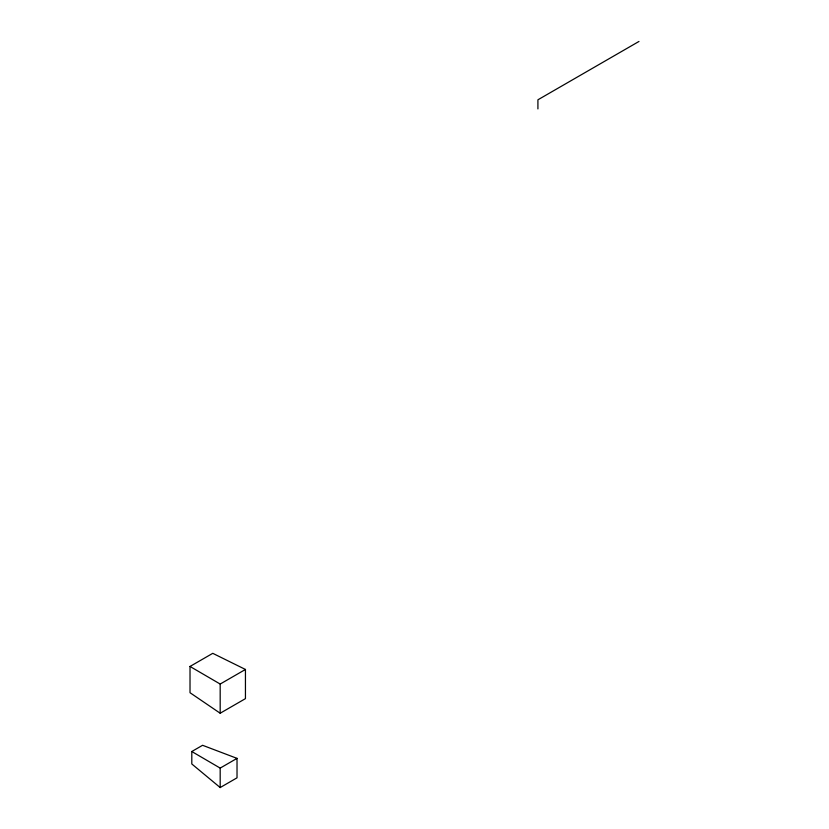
<?xml version="1.0" encoding="UTF-8"?>
<svg xmlns="http://www.w3.org/2000/svg" width="829" height="829" viewBox="0 0 829 829"><rect width="100%" height="100%" fill="white"/><g stroke="black" fill="none" stroke-linecap="round" stroke-linejoin="round"><path stroke-width="1.24" d="M638.983 41.45L537.917 99.801L537.917 108.92M190.017 666.454L212.763 653.325L245.446 669.459L245.446 698.64L220.182 713.23L190.017 692.712L190.017 666.454L220.182 684.049L220.182 713.23M220.182 684.049L245.446 669.459M191.8 751.52L202.577 745.292L237.021 758.369L237.021 777.82L220.182 787.55L191.8 763.965L191.8 751.52L220.182 768.1L220.182 787.55M220.182 768.1L237.021 758.369"/></g></svg>
